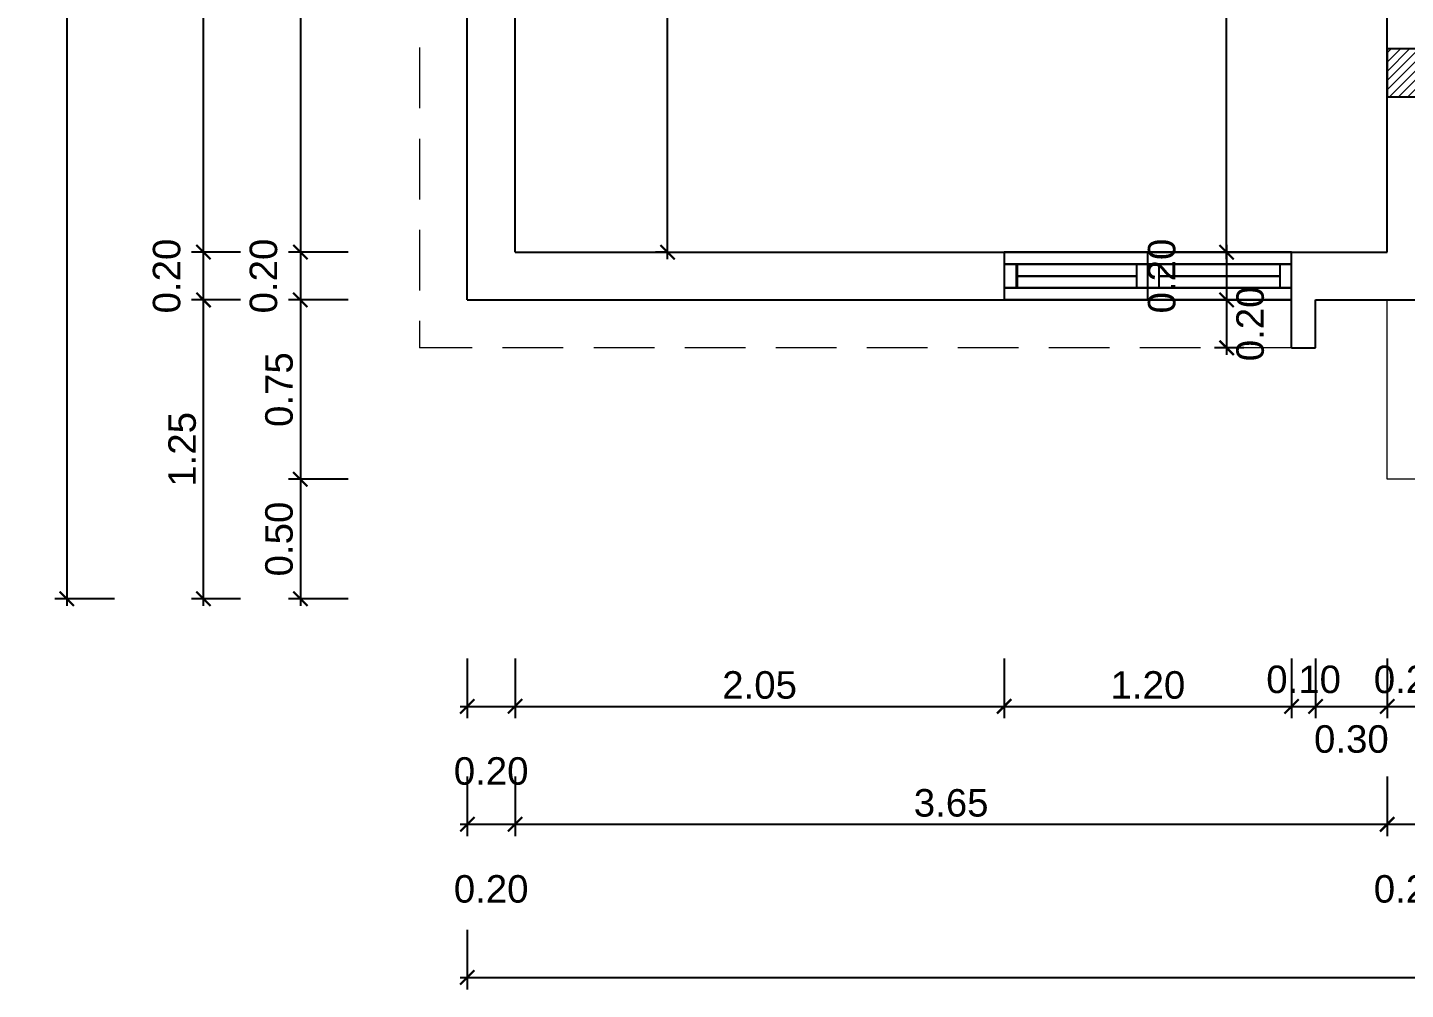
# Model space of a CAD drawing. Header units: feet. Extents: x -417 to 46, y -646 to -218.
# Drawn here: x -107.4 to -101.64, y -313.09 to -309.07 of the extents above; entities that cross this region are included whole.
import ezdxf

# ---------------------------------------------------------------- set-up
doc = ezdxf.new("R2010")
doc.units = ezdxf.units.FT
doc.header["$MEASUREMENT"] = 0
doc.linetypes.add('DASHED', pattern=[19.05, 12.7, -6.35])
for name, color, linetype, lineweight in [('A-GENM', 8, 'Continuous', 9), ('A-WALL', 4, 'Continuous', 25), ('DIM-COTAS', 1, 'Continuous', 5), ('Piso', 8, 'Continuous', 9), ('vuelo', 251, 'DASHED', 13)]:
    doc.layers.add(name, color=color, linetype=linetype, lineweight=lineweight)
for name, color, linetype in [('columna', 9, 'Continuous'), ('DIM', 10, 'Continuous'), ('PERT-VENT', 2, 'Continuous')]:
    doc.layers.add(name, color=color, linetype=linetype)
doc.styles.get("Standard").update_dxf_attribs({"font": 'arial.ttf', "height": 0.115})
doc.dimstyles.new('KEILY', dxfattribs={"dimtxt": 0.115, "dimasz": 0.06, "dimexe": 0.05, "dimexo": 0.2, "dimgap": 0.03, "dimtad": 1, "dimzin": 1, "dimdsep": 46, "dimtxsty": 'Standard', "dimblk": 'ARCHTICK', "dimcen": 2.5, "dimdle": 0.03, "dimclrd": 256, "dimclre": 256, "dimclrt": 7, "dimadec": 0, "dimazin": 0, "dimtfac": 1, "dimtmove": 2, "dimatfit": 3, "dimfxl": 0.2, "dimfxlon": 1, "dimtolj": 1, "dimtzin": 1, "dimarcsym": 0})

# ---------------------------------------------------------------- blocks, each defined once
blk = doc.blocks.new('A$C72735B25')
at = {"layer": 'PERT-VENT', "extrusion": (-1.27878e-17, -1.31713e-15, -1)}
for p, q in [((0, 0), (0, 1.2032)), ((0.05, 0), (0.05, 1.2032)), ((0.15, 0), (0.15, 1.2032)), ((0.2, 0), (0.2, 1.2032)), ((0.1, 0.6483), (0.1, 1.1494)), ((0.15, 0.6483), (0.05, 0.6483)), ((0.2, 0.6016), (0, 0.6016)), ((0.15, 0.5549), (0.05, 0.5549)), ((0.1, 0.0499), (0.1, 0.5549)), ((0.05, 0.0499), (0.15, 0.0499))]:
    blk.add_line(p, q, dxfattribs=at)
at = {"layer": 'PERT-VENT', "extrusion": (-1.27878e-17, 1.31713e-15, -1)}
blk.add_line((0.05, 1.1533), (0.15, 1.1533), dxfattribs=at)
blk = doc.blocks.new('_ArchTick')
at = {"layer": 'DIM-COTAS', "color": 0, "const_width": 0.15}
blk.add_lwpolyline([(-0.5, -0.5), (0.5, 0.5)], dxfattribs=at)
blk = doc.blocks.new('*D510')
at = {"layer": 'Defpoints', "color": 0, "transparency": 16777216}
for p in [(-105.7524, -307.3067), (-106.2629, -310.007), (-105.5524, -310.007)]:
    blk.add_point(p, dxfattribs=at)
at = {"layer": 'DIM', "lineweight": -2, "transparency": 16777216}
for p, q in [((-106.2629, -307.2767), (-106.2629, -310.037)), ((-106.0629, -307.3067), (-106.3129, -307.3067)), ((-106.0629, -310.007), (-106.3129, -310.007))]:
    blk.add_line(p, q, dxfattribs=at)
at = {"layer": 'DIM', "lineweight": -2, "transparency": 16777216, "xscale": 0.06, "yscale": 0.06, "zscale": 0.06}
for p, rotation in [((-106.2629, -307.3067), 90), ((-106.2629, -310.007), 270)]:
    blk.add_blockref('_ArchTick', p, dxfattribs=dict(at, rotation=rotation))
at = {"layer": 'DIM', "color": 7, "transparency": 16777216, "insert": (-106.3516, -308.6568), "char_height": 0.115, "attachment_point": 5, "rotation": 90}
blk.add_mtext('\\A1;2.70', dxfattribs=at)
blk = doc.blocks.new('*D511')
at = {"layer": 'Defpoints', "color": 0, "transparency": 16777216}
for p in [(-105.5524, -310.007), (-106.2629, -310.207), (-105.7524, -310.207)]:
    blk.add_point(p, dxfattribs=at)
at = {"layer": 'DIM', "lineweight": -2, "transparency": 16777216}
for p, q in [((-106.2629, -309.977), (-106.2629, -310.237)), ((-106.0629, -310.007), (-106.3129, -310.007)), ((-106.0629, -310.207), (-106.3129, -310.207))]:
    blk.add_line(p, q, dxfattribs=at)
at = {"layer": 'DIM', "lineweight": -2, "transparency": 16777216, "xscale": 0.06, "yscale": 0.06, "zscale": 0.06}
for p, rotation in [((-106.2629, -310.007), 90), ((-106.2629, -310.207), 270)]:
    blk.add_blockref('_ArchTick', p, dxfattribs=dict(at, rotation=rotation))
at = {"layer": 'DIM', "color": 7, "transparency": 16777216, "insert": (-106.4166, -310.107), "char_height": 0.115, "attachment_point": 5, "rotation": 90}
blk.add_mtext('\\A1;0.20', dxfattribs=at)
blk = doc.blocks.new('*D512')
at = {"layer": 'Defpoints', "color": 0, "transparency": 16777216}
for p in [(-105.7524, -310.207), (-106.2629, -310.957), (-101.9024, -310.957)]:
    blk.add_point(p, dxfattribs=at)
at = {"layer": 'DIM', "lineweight": -2, "transparency": 16777216}
for p, q in [((-106.0629, -310.207), (-106.3129, -310.207)), ((-106.2629, -310.177), (-106.2629, -310.987)), ((-106.0629, -310.957), (-106.3129, -310.957))]:
    blk.add_line(p, q, dxfattribs=at)
at = {"layer": 'DIM', "lineweight": -2, "transparency": 16777216, "xscale": 0.06, "yscale": 0.06, "zscale": 0.06}
for p, rotation in [((-106.2629, -310.207), 90), ((-106.2629, -310.957), 270)]:
    blk.add_blockref('_ArchTick', p, dxfattribs=dict(at, rotation=rotation))
at = {"layer": 'DIM', "color": 7, "transparency": 16777216, "insert": (-106.3516, -310.582), "char_height": 0.115, "attachment_point": 5, "rotation": 90}
blk.add_mtext('\\A1;0.75', dxfattribs=at)
blk = doc.blocks.new('*D513')
at = {"layer": 'Defpoints', "color": 0, "transparency": 16777216}
for p in [(-101.9024, -310.957), (-106.2629, -311.457), (-98.7024, -311.457)]:
    blk.add_point(p, dxfattribs=at)
at = {"layer": 'DIM', "lineweight": -2, "transparency": 16777216}
for p, q in [((-106.0629, -310.957), (-106.3129, -310.957)), ((-106.2629, -310.927), (-106.2629, -311.487)), ((-106.0629, -311.457), (-106.3129, -311.457))]:
    blk.add_line(p, q, dxfattribs=at)
at = {"layer": 'DIM', "lineweight": -2, "transparency": 16777216, "xscale": 0.06, "yscale": 0.06, "zscale": 0.06}
for p, rotation in [((-106.2629, -310.957), 90), ((-106.2629, -311.457), 270)]:
    blk.add_blockref('_ArchTick', p, dxfattribs=dict(at, rotation=rotation))
at = {"layer": 'DIM', "color": 7, "transparency": 16777216, "insert": (-106.3516, -311.207), "char_height": 0.115, "attachment_point": 5, "rotation": 90}
blk.add_mtext('\\A1;0.50', dxfattribs=at)
blk = doc.blocks.new('*D514')
at = {"layer": 'Defpoints', "color": 0, "transparency": 16777216}
for p in [(-106.6683, -310.207), (-106.3129, -310.207), (-106.3129, -311.457)]:
    blk.add_point(p, dxfattribs=at)
at = {"layer": 'DIM', "lineweight": -2, "transparency": 16777216}
for p, q in [((-106.5129, -310.207), (-106.7183, -310.207)), ((-106.6683, -311.487), (-106.6683, -310.177)), ((-106.5129, -311.457), (-106.7183, -311.457))]:
    blk.add_line(p, q, dxfattribs=at)
at = {"layer": 'DIM', "lineweight": -2, "transparency": 16777216, "xscale": 0.06, "yscale": 0.06, "zscale": 0.06}
for p, rotation in [((-106.6683, -310.207), 90), ((-106.6683, -311.457), 270)]:
    blk.add_blockref('_ArchTick', p, dxfattribs=dict(at, rotation=rotation))
at = {"layer": 'DIM', "color": 7, "transparency": 16777216, "insert": (-106.757, -310.832), "char_height": 0.115, "attachment_point": 5, "rotation": 90}
blk.add_mtext('\\A1;1.25', dxfattribs=at)
blk = doc.blocks.new('*D515')
at = {"layer": 'Defpoints', "color": 0, "transparency": 16777216}
for p in [(-106.6683, -310.007), (-106.3129, -310.007), (-106.3129, -310.207)]:
    blk.add_point(p, dxfattribs=at)
at = {"layer": 'DIM', "lineweight": -2, "transparency": 16777216}
for p, q in [((-106.6683, -310.237), (-106.6683, -309.977)), ((-106.5129, -310.007), (-106.7183, -310.007)), ((-106.5129, -310.207), (-106.7183, -310.207))]:
    blk.add_line(p, q, dxfattribs=at)
at = {"layer": 'DIM', "lineweight": -2, "transparency": 16777216, "xscale": 0.06, "yscale": 0.06, "zscale": 0.06}
for p, rotation in [((-106.6683, -310.007), 90), ((-106.6683, -310.207), 270)]:
    blk.add_blockref('_ArchTick', p, dxfattribs=dict(at, rotation=rotation))
at = {"layer": 'DIM', "color": 7, "transparency": 16777216, "insert": (-106.822, -310.107), "char_height": 0.115, "attachment_point": 5, "rotation": 90}
blk.add_mtext('\\A1;0.20', dxfattribs=at)
blk = doc.blocks.new('*D516')
at = {"layer": 'Defpoints', "color": 0, "transparency": 16777216}
for p in [(-106.6683, -305.207), (-106.3129, -305.207), (-106.3129, -310.007)]:
    blk.add_point(p, dxfattribs=at)
at = {"layer": 'DIM', "lineweight": -2, "transparency": 16777216}
for p, q in [((-106.5129, -305.207), (-106.7183, -305.207)), ((-106.6683, -310.037), (-106.6683, -305.177)), ((-106.5129, -310.007), (-106.7183, -310.007))]:
    blk.add_line(p, q, dxfattribs=at)
at = {"layer": 'DIM', "lineweight": -2, "transparency": 16777216, "xscale": 0.06, "yscale": 0.06, "zscale": 0.06}
for p, rotation in [((-106.6683, -305.207), 90), ((-106.6683, -310.007), 270)]:
    blk.add_blockref('_ArchTick', p, dxfattribs=dict(at, rotation=rotation))
at = {"layer": 'DIM', "color": 7, "transparency": 16777216, "insert": (-106.757, -307.607), "char_height": 0.115, "attachment_point": 5, "rotation": 90}
blk.add_mtext('\\A1;4.80', dxfattribs=at)
blk = doc.blocks.new('*D478')
at = {"layer": 'Defpoints', "color": 0, "transparency": 16777216}
for p in [(-106.7183, -299.057), (-107.2403, -311.457), (-106.7183, -311.457)]:
    blk.add_point(p, dxfattribs=at)
at = {"layer": 'DIM', "lineweight": -2, "transparency": 16777216}
for p, q in [((-107.2403, -299.027), (-107.2403, -311.487)), ((-107.0403, -299.057), (-107.2903, -299.057)), ((-107.0403, -311.457), (-107.2903, -311.457))]:
    blk.add_line(p, q, dxfattribs=at)
at = {"layer": 'DIM', "lineweight": -2, "transparency": 16777216, "xscale": 0.06, "yscale": 0.06, "zscale": 0.06}
for p, rotation in [((-107.2403, -299.057), 90), ((-107.2403, -311.457), 270)]:
    blk.add_blockref('_ArchTick', p, dxfattribs=dict(at, rotation=rotation))
at = {"layer": 'DIM', "color": 7, "transparency": 16777216, "insert": (-107.329, -305.257), "char_height": 0.115, "attachment_point": 5, "rotation": 90}
blk.add_mtext('\\A1;12.40', dxfattribs=at)
blk = doc.blocks.new('*D651')
at = {"layer": 'Defpoints', "color": 0, "transparency": 16777216}
for p in [(-105.3643, -310.007), (-105.5643, -310.207), (-105.3643, -311.9069)]:
    blk.add_point(p, dxfattribs=at)
at = {"layer": 'DIM', "lineweight": -2, "transparency": 16777216}
for p, q in [((-105.5643, -311.7069), (-105.5643, -311.9569)), ((-105.3643, -311.7069), (-105.3643, -311.9569)), ((-105.5943, -311.9069), (-105.3343, -311.9069))]:
    blk.add_line(p, q, dxfattribs=at)
at = {"layer": 'DIM', "lineweight": -2, "transparency": 16777216, "xscale": 0.06, "yscale": 0.06, "zscale": 0.06, "rotation": 180}
blk.add_blockref('_ArchTick', (-105.5643, -311.9069), dxfattribs=at)
at = {"layer": 'DIM', "lineweight": -2, "transparency": 16777216, "xscale": 0.06, "yscale": 0.06, "zscale": 0.06}
blk.add_blockref('_ArchTick', (-105.3643, -311.9069), dxfattribs=at)
at = {"layer": 'DIM', "color": 7, "transparency": 16777216, "insert": (-105.4643, -312.178), "char_height": 0.115, "attachment_point": 5}
blk.add_mtext('\\A1;0.20', dxfattribs=at)
blk = doc.blocks.new('*D652')
at = {"layer": 'Defpoints', "color": 0, "transparency": 16777216}
for p in [(-105.3643, -310.007), (-103.3175, -310.207), (-103.3175, -311.9069)]:
    blk.add_point(p, dxfattribs=at)
at = {"layer": 'DIM', "lineweight": -2, "transparency": 16777216}
for p, q in [((-105.3643, -311.7069), (-105.3643, -311.9569)), ((-103.3175, -311.7069), (-103.3175, -311.9569)), ((-105.3943, -311.9069), (-103.2875, -311.9069))]:
    blk.add_line(p, q, dxfattribs=at)
at = {"layer": 'DIM', "lineweight": -2, "transparency": 16777216, "xscale": 0.06, "yscale": 0.06, "zscale": 0.06, "rotation": 180}
blk.add_blockref('_ArchTick', (-105.3643, -311.9069), dxfattribs=at)
at = {"layer": 'DIM', "lineweight": -2, "transparency": 16777216, "xscale": 0.06, "yscale": 0.06, "zscale": 0.06}
blk.add_blockref('_ArchTick', (-103.3175, -311.9069), dxfattribs=at)
at = {"layer": 'DIM', "color": 7, "transparency": 16777216, "insert": (-104.3409, -311.8181), "char_height": 0.115, "attachment_point": 5}
blk.add_mtext('\\A1;2.05', dxfattribs=at)
blk = doc.blocks.new('*D653')
at = {"layer": 'Defpoints', "color": 0, "transparency": 16777216}
for p in [(-103.3175, -310.207), (-102.1143, -310.407), (-102.1143, -311.9069)]:
    blk.add_point(p, dxfattribs=at)
at = {"layer": 'DIM', "lineweight": -2, "transparency": 16777216}
for p, q in [((-103.3175, -311.7069), (-103.3175, -311.9569)), ((-102.1143, -311.7069), (-102.1143, -311.9569)), ((-103.3475, -311.9069), (-102.0843, -311.9069))]:
    blk.add_line(p, q, dxfattribs=at)
at = {"layer": 'DIM', "lineweight": -2, "transparency": 16777216, "xscale": 0.06, "yscale": 0.06, "zscale": 0.06, "rotation": 180}
blk.add_blockref('_ArchTick', (-103.3175, -311.9069), dxfattribs=at)
at = {"layer": 'DIM', "lineweight": -2, "transparency": 16777216, "xscale": 0.06, "yscale": 0.06, "zscale": 0.06}
blk.add_blockref('_ArchTick', (-102.1143, -311.9069), dxfattribs=at)
at = {"layer": 'DIM', "color": 7, "transparency": 16777216, "insert": (-102.7159, -311.8181), "char_height": 0.115, "attachment_point": 5}
blk.add_mtext('\\A1;1.20', dxfattribs=at)
blk = doc.blocks.new('*D654')
at = {"layer": 'Defpoints', "color": 0, "transparency": 16777216}
for p in [(-102.1143, -310.407), (-102.0143, -310.407), (-102.0143, -311.9069)]:
    blk.add_point(p, dxfattribs=at)
at = {"layer": 'DIM', "lineweight": -2, "transparency": 16777216}
for p, q in [((-102.1143, -311.7069), (-102.1143, -311.9569)), ((-102.0143, -311.7069), (-102.0143, -311.9569)), ((-102.1443, -311.9069), (-101.9843, -311.9069))]:
    blk.add_line(p, q, dxfattribs=at)
at = {"layer": 'DIM', "lineweight": -2, "transparency": 16777216, "xscale": 0.06, "yscale": 0.06, "zscale": 0.06, "rotation": 180}
blk.add_blockref('_ArchTick', (-102.1143, -311.9069), dxfattribs=at)
at = {"layer": 'DIM', "lineweight": -2, "transparency": 16777216, "xscale": 0.06, "yscale": 0.06, "zscale": 0.06}
blk.add_blockref('_ArchTick', (-102.0143, -311.9069), dxfattribs=at)
at = {"layer": 'DIM', "color": 7, "transparency": 16777216, "insert": (-102.0643, -311.7947), "char_height": 0.115, "attachment_point": 5}
blk.add_mtext('\\A1;0.10', dxfattribs=at)
blk = doc.blocks.new('*D655')
at = {"layer": 'Defpoints', "color": 0, "transparency": 16777216}
for p in [(-101.7143, -310.007), (-102.0143, -310.407), (-101.7143, -311.9069)]:
    blk.add_point(p, dxfattribs=at)
at = {"layer": 'DIM', "lineweight": -2, "transparency": 16777216}
for p, q in [((-102.0143, -311.7069), (-102.0143, -311.9569)), ((-101.7143, -311.7069), (-101.7143, -311.9569)), ((-102.0443, -311.9069), (-101.6843, -311.9069))]:
    blk.add_line(p, q, dxfattribs=at)
at = {"layer": 'DIM', "lineweight": -2, "transparency": 16777216, "xscale": 0.06, "yscale": 0.06, "zscale": 0.06, "rotation": 180}
blk.add_blockref('_ArchTick', (-102.0143, -311.9069), dxfattribs=at)
at = {"layer": 'DIM', "lineweight": -2, "transparency": 16777216, "xscale": 0.06, "yscale": 0.06, "zscale": 0.06}
blk.add_blockref('_ArchTick', (-101.7143, -311.9069), dxfattribs=at)
at = {"layer": 'DIM', "color": 7, "transparency": 16777216, "insert": (-101.8643, -312.0442), "char_height": 0.115, "attachment_point": 5}
blk.add_mtext('\\A1;0.30', dxfattribs=at)
blk = doc.blocks.new('*D656')
at = {"layer": 'Defpoints', "color": 0, "transparency": 16777216}
for p in [(-101.7143, -310.007), (-101.5143, -310.207), (-101.5143, -311.9069)]:
    blk.add_point(p, dxfattribs=at)
at = {"layer": 'DIM', "lineweight": -2, "transparency": 16777216}
for p, q in [((-101.7143, -311.7069), (-101.7143, -311.9569)), ((-101.5143, -311.7069), (-101.5143, -311.9569)), ((-101.7443, -311.9069), (-101.4843, -311.9069))]:
    blk.add_line(p, q, dxfattribs=at)
at = {"layer": 'DIM', "lineweight": -2, "transparency": 16777216, "xscale": 0.06, "yscale": 0.06, "zscale": 0.06, "rotation": 180}
blk.add_blockref('_ArchTick', (-101.7143, -311.9069), dxfattribs=at)
at = {"layer": 'DIM', "lineweight": -2, "transparency": 16777216, "xscale": 0.06, "yscale": 0.06, "zscale": 0.06}
blk.add_blockref('_ArchTick', (-101.5143, -311.9069), dxfattribs=at)
at = {"layer": 'DIM', "color": 7, "transparency": 16777216, "insert": (-101.6143, -311.7947), "char_height": 0.115, "attachment_point": 5}
blk.add_mtext('\\A1;0.20', dxfattribs=at)
blk = doc.blocks.new('*D462')
at = {"layer": 'Defpoints', "color": 0, "transparency": 16777216}
for p in [(-105.5643, -311.9569), (-105.3643, -311.9569), (-105.3643, -312.4001)]:
    blk.add_point(p, dxfattribs=at)
at = {"layer": 'DIM', "lineweight": -2, "transparency": 16777216}
for p, q in [((-105.5643, -312.2001), (-105.5643, -312.4501)), ((-105.3643, -312.2001), (-105.3643, -312.4501)), ((-105.5943, -312.4001), (-105.3343, -312.4001))]:
    blk.add_line(p, q, dxfattribs=at)
at = {"layer": 'DIM', "lineweight": -2, "transparency": 16777216, "xscale": 0.06, "yscale": 0.06, "zscale": 0.06, "rotation": 180}
blk.add_blockref('_ArchTick', (-105.5643, -312.4001), dxfattribs=at)
at = {"layer": 'DIM', "lineweight": -2, "transparency": 16777216, "xscale": 0.06, "yscale": 0.06, "zscale": 0.06}
blk.add_blockref('_ArchTick', (-105.3643, -312.4001), dxfattribs=at)
at = {"layer": 'DIM', "color": 7, "transparency": 16777216, "insert": (-105.4643, -312.6712), "char_height": 0.115, "attachment_point": 5}
blk.add_mtext('\\A1;0.20', dxfattribs=at)
blk = doc.blocks.new('*D463')
at = {"layer": 'Defpoints', "color": 0, "transparency": 16777216}
for p in [(-101.7143, -310.007), (-105.3643, -311.9569), (-101.7143, -312.4001)]:
    blk.add_point(p, dxfattribs=at)
at = {"layer": 'DIM', "lineweight": -2, "transparency": 16777216}
for p, q in [((-105.3643, -312.2001), (-105.3643, -312.4501)), ((-101.7143, -312.2001), (-101.7143, -312.4501)), ((-105.3943, -312.4001), (-101.6843, -312.4001))]:
    blk.add_line(p, q, dxfattribs=at)
at = {"layer": 'DIM', "lineweight": -2, "transparency": 16777216, "xscale": 0.06, "yscale": 0.06, "zscale": 0.06, "rotation": 180}
blk.add_blockref('_ArchTick', (-105.3643, -312.4001), dxfattribs=at)
at = {"layer": 'DIM', "lineweight": -2, "transparency": 16777216, "xscale": 0.06, "yscale": 0.06, "zscale": 0.06}
blk.add_blockref('_ArchTick', (-101.7143, -312.4001), dxfattribs=at)
at = {"layer": 'DIM', "color": 7, "transparency": 16777216, "insert": (-103.5393, -312.3113), "char_height": 0.115, "attachment_point": 5}
blk.add_mtext('\\A1;3.65', dxfattribs=at)
blk = doc.blocks.new('*D464')
at = {"layer": 'Defpoints', "color": 0, "transparency": 16777216}
for p in [(-101.7143, -310.007), (-101.5143, -310.207), (-101.5143, -312.4001)]:
    blk.add_point(p, dxfattribs=at)
at = {"layer": 'DIM', "lineweight": -2, "transparency": 16777216}
for p, q in [((-101.7143, -312.2001), (-101.7143, -312.4501)), ((-101.5143, -312.2001), (-101.5143, -312.4501)), ((-101.7443, -312.4001), (-101.4843, -312.4001))]:
    blk.add_line(p, q, dxfattribs=at)
at = {"layer": 'DIM', "lineweight": -2, "transparency": 16777216, "xscale": 0.06, "yscale": 0.06, "zscale": 0.06, "rotation": 180}
blk.add_blockref('_ArchTick', (-101.7143, -312.4001), dxfattribs=at)
at = {"layer": 'DIM', "lineweight": -2, "transparency": 16777216, "xscale": 0.06, "yscale": 0.06, "zscale": 0.06}
blk.add_blockref('_ArchTick', (-101.5143, -312.4001), dxfattribs=at)
at = {"layer": 'DIM', "color": 7, "transparency": 16777216, "insert": (-101.6143, -312.6712), "char_height": 0.115, "attachment_point": 5}
blk.add_mtext('\\A1;0.20', dxfattribs=at)
blk = doc.blocks.new('*D469')
at = {"layer": 'Defpoints', "color": 0, "transparency": 16777216}
for p in [(-105.5643, -312.4501), (-88.4643, -312.4501), (-88.4643, -313.041)]:
    blk.add_point(p, dxfattribs=at)
at = {"layer": 'DIM', "lineweight": -2, "transparency": 16777216}
for p, q in [((-105.5643, -312.841), (-105.5643, -313.091)), ((-88.4643, -312.841), (-88.4643, -313.091)), ((-105.5943, -313.041), (-88.4343, -313.041))]:
    blk.add_line(p, q, dxfattribs=at)
at = {"layer": 'DIM', "lineweight": -2, "transparency": 16777216, "xscale": 0.06, "yscale": 0.06, "zscale": 0.06, "rotation": 180}
blk.add_blockref('_ArchTick', (-105.5643, -313.041), dxfattribs=at)
at = {"layer": 'DIM', "lineweight": -2, "transparency": 16777216, "xscale": 0.06, "yscale": 0.06, "zscale": 0.06}
blk.add_blockref('_ArchTick', (-88.4643, -313.041), dxfattribs=at)
at = {"layer": 'DIM', "color": 7, "transparency": 16777216, "insert": (-97.0143, -312.9522), "char_height": 0.115, "attachment_point": 5}
blk.add_mtext('\\A1;17.10', dxfattribs=at)
blk = doc.blocks.new('*D739')
at = {"layer": 'Defpoints', "color": 0, "transparency": 16777216}
for p in [(-104.726, -305.857), (-104.5875, -305.857), (-104.5875, -310.007)]:
    blk.add_point(p, dxfattribs=at)
at = {"layer": 'DIM', "lineweight": -2, "transparency": 16777216}
for p, q in [((-104.726, -310.037), (-104.726, -305.827)), ((-104.726, -305.857), (-104.776, -305.857)), ((-104.726, -310.007), (-104.776, -310.007))]:
    blk.add_line(p, q, dxfattribs=at)
at = {"layer": 'DIM', "lineweight": -2, "transparency": 16777216, "xscale": 0.06, "yscale": 0.06, "zscale": 0.06}
for p, rotation in [((-104.726, -305.857), 90), ((-104.726, -310.007), 270)]:
    blk.add_blockref('_ArchTick', p, dxfattribs=dict(at, rotation=rotation))
at = {"layer": 'DIM', "color": 7, "transparency": 16777216, "insert": (-104.8147, -307.932), "char_height": 0.115, "attachment_point": 5, "rotation": 90}
blk.add_mtext('\\A1;4.15', dxfattribs=at)
blk = doc.blocks.new('*D731')
at = {"layer": 'Defpoints', "color": 0, "transparency": 16777216}
for p in [(-102.7143, -305.857), (-102.3866, -305.857), (-102.7159, -310.007)]:
    blk.add_point(p, dxfattribs=at)
at = {"layer": 'DIM', "lineweight": -2, "transparency": 16777216}
for p, q in [((-102.3866, -310.037), (-102.3866, -305.827)), ((-102.5143, -305.857), (-102.3366, -305.857)), ((-102.5159, -310.007), (-102.3366, -310.007))]:
    blk.add_line(p, q, dxfattribs=at)
at = {"layer": 'DIM', "lineweight": -2, "transparency": 16777216, "xscale": 0.06, "yscale": 0.06, "zscale": 0.06}
for p, rotation in [((-102.3866, -305.857), 90), ((-102.3866, -310.007), 270)]:
    blk.add_blockref('_ArchTick', p, dxfattribs=dict(at, rotation=rotation))
at = {"layer": 'DIM', "color": 7, "transparency": 16777216, "insert": (-102.4753, -307.932), "char_height": 0.115, "attachment_point": 5, "rotation": 90}
blk.add_mtext('\\A1;4.15', dxfattribs=at)
blk = doc.blocks.new('*D744')
at = {"layer": 'Defpoints', "color": 0, "transparency": 16777216}
for p in [(-102.7159, -310.007), (-102.3866, -310.207), (-102.1143, -310.207)]:
    blk.add_point(p, dxfattribs=at)
at = {"layer": 'DIM', "lineweight": -2, "transparency": 16777216}
for p, q in [((-102.3866, -309.977), (-102.3866, -310.237)), ((-102.5159, -310.007), (-102.3366, -310.007)), ((-102.3143, -310.207), (-102.4366, -310.207))]:
    blk.add_line(p, q, dxfattribs=at)
at = {"layer": 'DIM', "lineweight": -2, "transparency": 16777216, "xscale": 0.06, "yscale": 0.06, "zscale": 0.06}
for p, rotation in [((-102.3866, -310.007), 90), ((-102.3866, -310.207), 270)]:
    blk.add_blockref('_ArchTick', p, dxfattribs=dict(at, rotation=rotation))
at = {"layer": 'DIM', "color": 7, "transparency": 16777216, "insert": (-102.6577, -310.107), "char_height": 0.115, "attachment_point": 5, "rotation": 90}
blk.add_mtext('\\A1;0.20', dxfattribs=at)
blk = doc.blocks.new('*D745')
at = {"layer": 'Defpoints', "color": 0, "transparency": 16777216}
for p in [(-102.1143, -310.207), (-102.3866, -310.407), (-102.1143, -310.407)]:
    blk.add_point(p, dxfattribs=at)
at = {"layer": 'DIM', "lineweight": -2, "transparency": 16777216}
for p, q in [((-102.3143, -310.207), (-102.4366, -310.207)), ((-102.3866, -310.177), (-102.3866, -310.437)), ((-102.3143, -310.407), (-102.4366, -310.407))]:
    blk.add_line(p, q, dxfattribs=at)
at = {"layer": 'DIM', "lineweight": -2, "transparency": 16777216, "xscale": 0.06, "yscale": 0.06, "zscale": 0.06}
for p, rotation in [((-102.3866, -310.207), 90), ((-102.3866, -310.407), 270)]:
    blk.add_blockref('_ArchTick', p, dxfattribs=dict(at, rotation=rotation))
at = {"layer": 'DIM', "color": 7, "transparency": 16777216, "insert": (-102.2875, -310.307), "char_height": 0.115, "attachment_point": 5, "rotation": 90}
blk.add_mtext('\\A1;0.20', dxfattribs=at)
blk = doc.blocks.new('A$C012446DC')
at = {"layer": 'Piso'}
h = blk.add_hatch(dxfattribs=at)
h.set_pattern_fill('ANSI31', color=256, scale=0.008571, angle=180)
h.set_pattern_definition([(225, (206536.064322, 1154820.960068), (0.0192434059784, -0.0192434059784), [])])
h.paths.add_polyline_path([(0, 0), (0.2, 0), (0.2, 0.2), (0, 0.2)])
at = {"layer": 'columna'}
blk.add_lwpolyline([(0.2, 0.2), (0, 0.2), (0, 0), (0.2, 0)], close=True, dxfattribs=at)
blk = doc.blocks.new('A$C387E0859')
blk.add_blockref('A$C012446DC', (0, 0))

msp = doc.modelspace()

# ---------------------------------------------------------------- linework, layer by layer
at = {"layer": 'A-GENM'}
for p, q in [((-101.7143, -310.957), (-101.7143, -310.207)), ((-98.5143, -310.957), (-101.7143, -310.957))]:
    msp.add_line(p, q, dxfattribs=at)
at = {"layer": 'A-WALL'}
for p, q in [((-101.7143, -310.007), (-101.7143, -305.007)), ((-105.5643, -310.207), (-105.5643, -307.3067)), ((-105.3643, -310.007), (-105.3643, -307.3067)), ((-105.3643, -310.007), (-103.3175, -310.007)), ((-102.1143, -310.007), (-101.7143, -310.007)), ((-105.5643, -310.207), (-103.3175, -310.207)), ((-102.0143, -310.207), (-101.5143, -310.207)), ((-102.1143, -310.407), (-102.0143, -310.407))]:
    msp.add_line(p, q, dxfattribs=at)
at = {"layer": 'A-WALL', "extrusion": (-6.28888e-16, -1.93323e-15, -1)}
for p, q in [((-103.3175, -310.007), (-103.3175, -310.207)), ((-102.1143, -310.407), (-102.1143, -310.007)), ((-102.0143, -310.407), (-102.0143, -310.207))]:
    msp.add_line(p, q, dxfattribs=at)
at = {"layer": 'PERT-VENT', "extrusion": (-6.28888e-16, -1.93323e-15, -1)}
for p, q in [((-102.1143, -310.007), (-103.3175, -310.007)), ((-102.1143, -310.057), (-103.3175, -310.057)), ((-103.2637, -310.057), (-103.2637, -310.157)), ((-102.7626, -310.157), (-102.7626, -310.057)), ((-102.7159, -310.207), (-102.7159, -310.007)), ((-102.6692, -310.157), (-102.6692, -310.057)), ((-102.1642, -310.057), (-102.1642, -310.157)), ((-102.7626, -310.107), (-103.2637, -310.107)), ((-102.1642, -310.107), (-102.6692, -310.107)), ((-102.1143, -310.157), (-103.3175, -310.157)), ((-102.1143, -310.207), (-103.3175, -310.207))]:
    msp.add_line(p, q, dxfattribs=at)
at = {"layer": 'vuelo', "ltscale": 0.02}
for p in [(-105.7643, -306.1035), (-102.1143, -310.407)]:
    msp.add_line(p, (-105.7643, -310.407), dxfattribs=at)

# ---------------------------------------------------------------- block references
msp.add_blockref('A$C387E0859', (-101.7143, -309.357))
at = {"rotation": 270}
msp.add_blockref('A$C72735B25', (-103.3175, -310.007), dxfattribs=at)

# ---------------------------------------------------------------- dimensions: what is measured, and where the dimension line sits
at = {"layer": 'DIM'}
for base, p1, p2, picture, middle in [((-107.2403, -311.457), (-106.7183, -299.057), (-106.7183, -311.457), '*D478', (-107.329, -305.257)), ((-106.6683, -305.207), (-106.3129, -310.007), (-106.3129, -305.207), '*D516', (-106.757, -307.607)), ((-104.726, -305.857), (-104.5875, -310.007), (-104.5875, -305.857), '*D739', (-104.8147, -307.932)), ((-102.3866, -305.857), (-102.7159, -310.007), (-102.7143, -305.857), '*D731', (-102.4753, -307.932)), ((-106.2629, -310.007), (-105.7524, -307.3067), (-105.5524, -310.007), '*D510', (-106.3516, -308.6568)), ((-106.6683, -310.007), (-106.3129, -310.207), (-106.3129, -310.007), '*D515', (-106.822, -310.107)), ((-106.2629, -310.207), (-105.5524, -310.007), (-105.7524, -310.207), '*D511', (-106.4166, -310.107)), ((-102.3866, -310.207), (-102.7159, -310.007), (-102.1143, -310.207), '*D744', (-102.6577, -310.107)), ((-106.6683, -310.207), (-106.3129, -311.457), (-106.3129, -310.207), '*D514', (-106.757, -310.832)), ((-106.2629, -310.957), (-105.7524, -310.207), (-101.9024, -310.957), '*D512', (-106.3516, -310.582)), ((-106.2629, -311.457), (-101.9024, -310.957), (-98.7024, -311.457), '*D513', (-106.3516, -311.207))]:
    dim = msp.add_linear_dim(base=base, p1=p1, p2=p2, angle=90, dimstyle='KEILY', dxfattribs=at)
    dim.commit()
    dim.dimension.update_dxf_attribs({"geometry": picture, "text_midpoint": middle})
for base, p1, p2, picture, middle in [((-105.3643, -311.9069), (-105.5643, -310.207), (-105.3643, -310.007), '*D651', (-105.4643, -312.178)), ((-103.3175, -311.9069), (-105.3643, -310.007), (-103.3175, -310.207), '*D652', (-104.3409, -311.8181)), ((-101.7143, -312.4001), (-105.3643, -311.9569), (-101.7143, -310.007), '*D463', (-103.5393, -312.3113)), ((-101.5143, -312.4001), (-101.7143, -310.007), (-101.5143, -310.207), '*D464', (-101.6143, -312.6712)), ((-102.1143, -311.9069), (-103.3175, -310.207), (-102.1143, -310.407), '*D653', (-102.7159, -311.8181)), ((-105.3643, -312.4001), (-105.5643, -311.9569), (-105.3643, -311.9569), '*D462', (-105.4643, -312.6712)), ((-88.4643, -313.041), (-105.5643, -312.4501), (-88.4643, -312.4501), '*D469', (-97.0143, -312.9522))]:
    dim = msp.add_linear_dim(base=base, p1=p1, p2=p2, dimstyle='KEILY', dxfattribs=at)
    dim.commit()
    dim.dimension.update_dxf_attribs({"geometry": picture, "text_midpoint": middle})
for base, p1, p2, picture, middle in [((-101.7143, -311.9069), (-102.0143, -310.407), (-101.7143, -310.007), '*D655', (-101.8643, -312.0442)), ((-101.5143, -311.9069), (-101.7143, -310.007), (-101.5143, -310.207), '*D656', (-101.6143, -311.7947)), ((-102.0143, -311.9069), (-102.1143, -310.407), (-102.0143, -310.407), '*D654', (-102.0643, -311.7947))]:
    dim = msp.add_linear_dim(base=base, p1=p1, p2=p2, dimstyle='KEILY', dxfattribs=at)
    dim.commit()
    dim.dimension.update_dxf_attribs({"geometry": picture, "text_midpoint": middle, "dimtype": 160})
dim = msp.add_linear_dim(base=(-102.3866, -310.407), p1=(-102.1143, -310.207), p2=(-102.1143, -310.407), angle=90, dimstyle='KEILY', dxfattribs=at)
dim.commit()
dim.dimension.update_dxf_attribs({"geometry": '*D745', "text_midpoint": (-102.2875, -310.307), "dimtype": 160})

doc.saveas('drawing.dxf')
